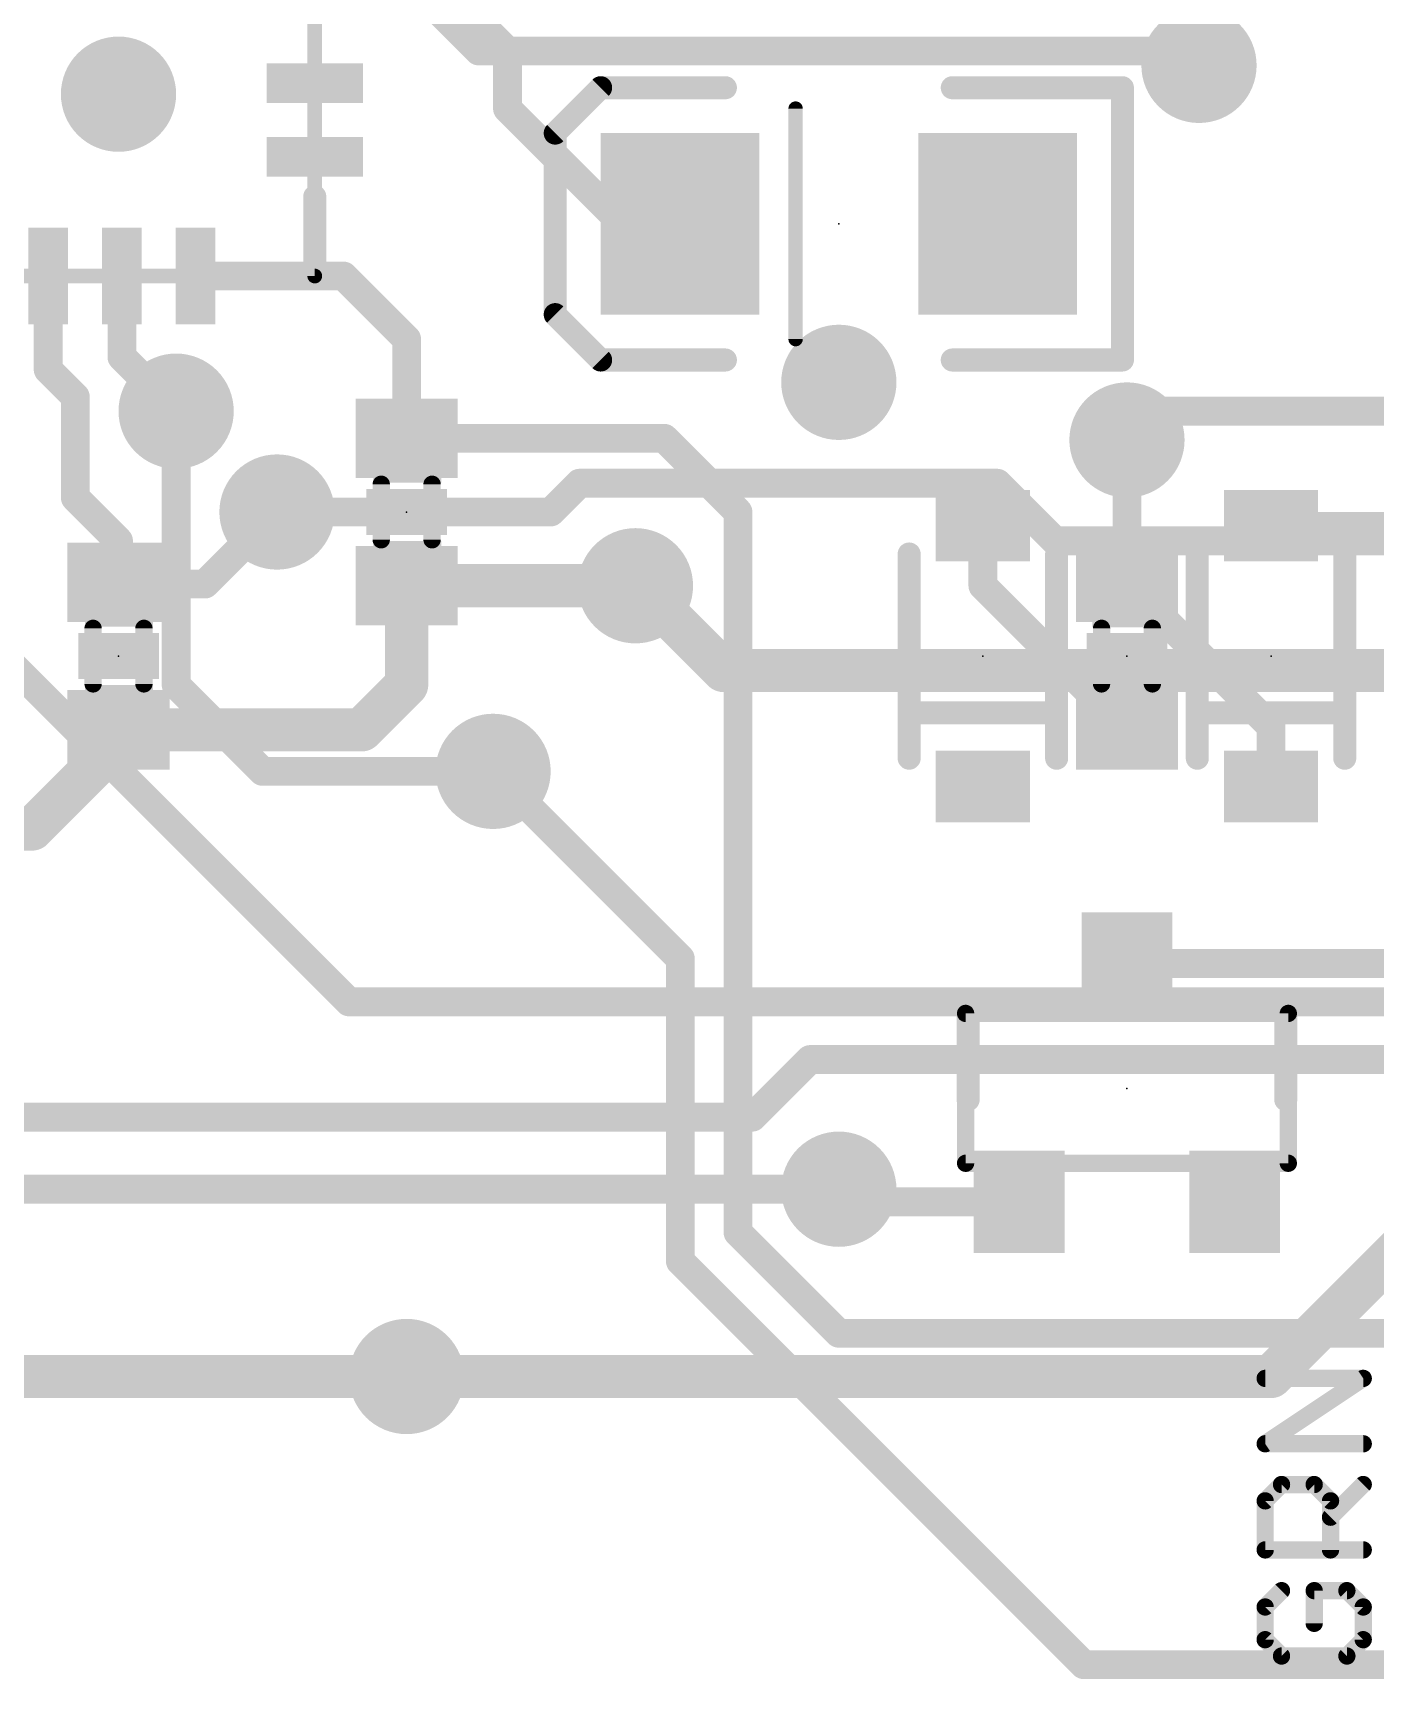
# Model space of a CAD drawing. Extents: x -0.1 to 68.7, y -15.2 to 51.5.
# Drawn here: x 14.49 to 26.32, y 1.14 to 15.65 of the extents above; entities that cross this region are included whole.
import ezdxf

# ---------------------------------------------------------------- set-up
doc = ezdxf.new("R2010")
doc.units = 0
for name, color, linetype in [('1', 12, 'CONTINUOUS'), ('16', 132, 'CONTINUOUS'), ('18', 110, 'CONTINUOUS'), ('21', 41, 'CONTINUOUS'), ('23', 53, 'CONTINUOUS'), ('51', 53, 'CONTINUOUS')]:
    doc.layers.add(name, color=color, linetype=linetype)

# ---------------------------------------------------------------- blocks, each defined once
blk = doc.blocks.new('RECT')
blk.add_solid([(-0.5, -0.5), (0.5, -0.5), (-0.5, 0.5), (0.5, 0.5)])
blk = doc.blocks.new('ROUNDV')
at = {"const_width": 0.5}
blk.add_lwpolyline([(0, -0.25, 1), (0, 0.25, 1), (0, -0.25)], format="xyb", dxfattribs=at)

msp = doc.modelspace()

# ---------------------------------------------------------------- linework, layer by layer
at = {"layer": '1'}
for points, const_width in [([(24.88, 15.482), (24.88, 16.51)], 0.254), ([(18.303, 15.86), (18.669, 15.494)], 0.254), ([(18.669, 15.494), (18.669, 14.986)], 0.254), ([(24.765, 15.367), (24.88, 15.482)], 0.254), ([(18.669, 14.986), (19.685, 13.97)], 0.254), ([(19.685, 13.97), (20.066, 13.97)], 0.254), ([(20.066, 13.97), (20.19, 13.97)], 0.254), ([(14.62, 12.685), (14.62, 13.51)], 0.254), ([(15.27, 12.797), (15.27, 13.51)], 0.254), ([(17.224, 13.51), (15.92, 13.51)], 0.254), ([(17.78, 12.954), (17.224, 13.51)], 0.254), ([(17.78, 12.319), (17.78, 12.954)], 0.254), ([(15.748, 12.319), (15.27, 12.797)], 0.254), ([(14.859, 12.446), (14.62, 12.685)], 0.254), ([(14.859, 11.557), (14.859, 12.446)], 0.254), ([(17.78, 12.08), (17.78, 12.319)], 0.254), ([(20.051, 12.08), (17.78, 12.08)], 0.254), ([(20.066, 12.065), (20.051, 12.08)], 0.254), ([(20.701, 11.43), (20.066, 12.065)], 0.254), ([(24.13, 10.922), (24.13, 12.065)], 0.254), ([(14.859, 11.557), (15.24, 11.176)], 0.254), ([(16.002, 10.795), (16.637, 11.43)], 0.254), ([(20.701, 5.08), (20.701, 11.43)], 0.254), ([(22.86, 11.176), (22.86, 11.31)], 0.254), ([(25.4, 11.31), (25.407, 11.303)], 0.254), ([(25.407, 11.303), (27.813, 11.303)], 0.254), ([(15.24, 11.176), (15.24, 10.795)], 0.254), ([(22.86, 10.78), (22.86, 11.176)], 0.254), ([(24.13, 10.81), (24.13, 10.922)], 0.254), ([(15.24, 10.795), (15.24, 10.81)], 0.254), ([(15.24, 10.795), (15.24, 10.81)], 0.254), ([(15.24, 10.795), (16.002, 10.795)], 0.254), ([(17.78, 10.78), (19.797, 10.78)], 0.381), ([(17.78, 10.795), (17.765, 10.78)], 0.254), ([(17.78, 10.78), (17.78, 10.795)], 0.254), ([(17.78, 10.668), (17.78, 10.78)], 0.254), ([(24.13, 9.51), (22.86, 10.78)], 0.254), ([(24.13, 10.81), (25.4, 9.54)], 0.254), ([(17.78, 9.906), (17.78, 10.668)], 0.381), ([(17.384, 9.51), (17.78, 9.906)], 0.381), ([(14.478, 8.636), (15.24, 9.398)], 0.381), ([(15.24, 9.51), (17.384, 9.51)], 0.381), ([(15.24, 9.398), (15.24, 9.51)], 0.381), ([(25.4, 9.54), (25.4, 9.144)], 0.254), ([(18.923, 8.763), (18.542, 9.144)], 0.254), ([(25.4, 9.144), (25.4, 9.01)], 0.254), ([(20.193, 7.493), (18.923, 8.763)], 0.254), ([(4.191, 8.636), (14.478, 8.636)], 0.381), ([(20.193, 5.969), (20.193, 7.493)], 0.254), ([(24.13, 7.45), (27.008, 7.45)], 0.254), ([(20.193, 4.826), (20.193, 5.969)], 0.254), ([(21.59, 5.461), (21.701, 5.35)], 0.254), ([(21.701, 5.35), (23.18, 5.35)], 0.254), ([(21.59, 4.191), (20.701, 5.08)], 0.254), ([(20.193, 4.826), (23.749, 1.27)], 0.254), ([(21.59, 4.191), (26.67, 4.191)], 0.254), ([(8.128, 3.81), (17.78, 3.81)], 0.381), ([(23.749, 1.27), (24.13, 1.27)], 0.254), ([(24.13, 1.27), (31.75, 1.27)], 0.254)]:
    msp.add_lwpolyline(points, dxfattribs=dict(at, const_width=const_width))
for points, const_width in [([(18.7325, 15.494, 1), (18.6055, 15.494)], 0.127), ([(18.6241, 15.4491, 1), (18.7139, 15.5389)], 0.127), ([(24.8165, 15.482, 1), (24.9435, 15.482)], 0.127), ([(24.9249, 15.4371, 1), (24.8351, 15.5269)], 0.127), ([(24.7201, 15.4119, 1), (24.8099, 15.3221)], 0.127), ([(18.7139, 15.0309, 1), (18.6241, 14.9411)], 0.127), ([(18.6055, 14.986, 1), (18.7325, 14.986)], 0.127), ([(19.685, 14.0335, 1), (19.685, 13.9065)], 0.127), ([(19.6401, 13.9251, 1), (19.7299, 14.0149)], 0.127), ([(20.066, 14.0335, 1), (20.066, 13.9065)], 0.127), ([(20.066, 13.9065, 1), (20.066, 14.0335)], 0.127), ([(20.19, 13.9065, 1), (20.19, 14.0335)], 0.127), ([(14.6835, 13.51, 1), (14.5565, 13.51)], 0.127), ([(15.3335, 13.51, 1), (15.2065, 13.51)], 0.127), ([(15.92, 13.5735, 1), (15.92, 13.4465)], 0.127), ([(17.2689, 13.5549, 1), (17.1791, 13.4651)], 0.127), ([(17.224, 13.4465, 1), (17.224, 13.5735)], 0.127), ([(17.8435, 12.954, 1), (17.7165, 12.954)], 0.127), ([(17.7351, 12.9091, 1), (17.8249, 12.9989)], 0.127), ([(15.3149, 12.8419, 1), (15.2251, 12.7521)], 0.127), ([(14.6649, 12.7299, 1), (14.5751, 12.6401)], 0.127), ([(15.2065, 12.797, 1), (15.3335, 12.797)], 0.127), ([(14.5565, 12.685, 1), (14.6835, 12.685)], 0.127), ([(14.9225, 12.446, 1), (14.7955, 12.446)], 0.127), ([(14.8141, 12.4011, 1), (14.9039, 12.4909)], 0.127), ([(15.7031, 12.2741, 1), (15.7929, 12.3639)], 0.127), ([(17.8435, 12.319, 1), (17.7165, 12.319)], 0.127), ([(17.7165, 12.319, 1), (17.8435, 12.319)], 0.127), ([(17.78, 12.1435, 1), (17.78, 12.0165)], 0.127), ([(20.0959, 12.1249, 1), (20.0061, 12.0351)], 0.127), ([(20.1109, 12.1099, 1), (20.0211, 12.0201)], 0.127), ([(20.051, 12.0165, 1), (20.051, 12.1435)], 0.127), ([(24.1935, 12.065, 1), (24.0665, 12.065)], 0.127), ([(17.7165, 12.08, 1), (17.8435, 12.08)], 0.127), ([(20.0211, 12.0201, 1), (20.1109, 12.1099)], 0.127), ([(14.9039, 11.6019, 1), (14.8141, 11.5121)], 0.127), ([(14.7955, 11.557, 1), (14.9225, 11.557)], 0.127), ([(16.6819, 11.3851, 1), (16.5921, 11.4749)], 0.127), ([(20.7645, 11.43, 1), (20.6375, 11.43)], 0.127), ([(20.6561, 11.3851, 1), (20.7459, 11.4749)], 0.127), ([(22.9235, 11.31, 1), (22.7965, 11.31)], 0.127), ([(25.4449, 11.3549, 1), (25.3551, 11.2651)], 0.127), ([(25.407, 11.3665, 1), (25.407, 11.2395)], 0.127), ([(25.3621, 11.2581, 1), (25.4519, 11.3479)], 0.127), ([(15.3035, 11.176, 1), (15.1765, 11.176)], 0.127), ([(15.1951, 11.1311, 1), (15.2849, 11.2209)], 0.127), ([(22.9235, 11.176, 1), (22.7965, 11.176)], 0.127), ([(22.7965, 11.176, 1), (22.9235, 11.176)], 0.127), ([(24.1935, 10.922, 1), (24.0665, 10.922)], 0.127), ([(15.3035, 10.81, 1), (15.1765, 10.81)], 0.127), ([(15.3035, 10.81, 1), (15.1765, 10.81)], 0.127), ([(15.24, 10.8585, 1), (15.24, 10.7315)], 0.127), ([(15.9571, 10.8399, 1), (16.0469, 10.7501)], 0.127), ([(16.002, 10.7315, 1), (16.002, 10.8585)], 0.127), ([(17.78, 10.8753, 1), (17.78, 10.6848)], 0.1905), ([(17.7201, 10.8249, 1), (17.8099, 10.7351)], 0.127), ([(17.8435, 10.795, 1), (17.7165, 10.795)], 0.127), ([(17.8435, 10.78, 1), (17.7165, 10.78)], 0.127), ([(17.8249, 10.7501, 1), (17.7351, 10.8399)], 0.127), ([(19.797, 10.6848, 1), (19.797, 10.8753)], 0.1905), ([(22.9049, 10.8249, 1), (22.8151, 10.7351)], 0.127), ([(24.0665, 10.922, 1), (24.1935, 10.922)], 0.127), ([(24.1749, 10.8549, 1), (24.0851, 10.7651)], 0.127), ([(15.1765, 10.795, 1), (15.3035, 10.795)], 0.127), ([(15.1765, 10.795, 1), (15.3035, 10.795)], 0.127), ([(15.1765, 10.795, 1), (15.3035, 10.795)], 0.127), ([(17.8753, 10.668, 1), (17.6848, 10.668)], 0.1905), ([(17.7165, 10.78, 1), (17.8435, 10.78)], 0.127), ([(22.7965, 10.78, 1), (22.9235, 10.78)], 0.127), ([(24.0665, 10.81, 1), (24.1935, 10.81)], 0.127), ([(17.7165, 10.668, 1), (17.8435, 10.668)], 0.127), ([(17.8474, 9.8386, 1), (17.7126, 9.9734)], 0.1905), ([(17.6848, 9.906, 1), (17.8753, 9.906)], 0.1905), ([(15.24, 9.6052, 1), (15.24, 9.4147)], 0.1905), ([(15.3353, 9.51, 1), (15.1448, 9.51)], 0.1905), ([(15.3074, 9.3306, 1), (15.1726, 9.4654)], 0.1905), ([(17.3166, 9.5774, 1), (17.4514, 9.4426)], 0.1905), ([(17.384, 9.4147, 1), (17.384, 9.6052)], 0.1905), ([(24.0851, 9.4651, 1), (24.1749, 9.5549)], 0.127), ([(25.4635, 9.54, 1), (25.3365, 9.54)], 0.127), ([(25.3551, 9.4951, 1), (25.4449, 9.5849)], 0.127), ([(15.1448, 9.398, 1), (15.3353, 9.398)], 0.1905), ([(18.5869, 9.1889, 1), (18.4971, 9.0991)], 0.127), ([(25.4635, 9.144, 1), (25.3365, 9.144)], 0.127), ([(25.3365, 9.144, 1), (25.4635, 9.144)], 0.127), ([(25.3365, 9.01, 1), (25.4635, 9.01)], 0.127), ([(18.9679, 8.8079, 1), (18.8781, 8.7181)], 0.127), ([(18.8781, 8.7181, 1), (18.9679, 8.8079)], 0.127), ([(14.4106, 8.7034, 1), (14.5454, 8.5686)], 0.1905), ([(14.478, 8.5408, 1), (14.478, 8.7313)], 0.1905), ([(20.2565, 7.493, 1), (20.1295, 7.493)], 0.127), ([(20.1481, 7.4481, 1), (20.2379, 7.5379)], 0.127), ([(24.13, 7.5135, 1), (24.13, 7.3865)], 0.127), ([(20.2565, 5.969, 1), (20.1295, 5.969)], 0.127), ([(20.1295, 5.969, 1), (20.2565, 5.969)], 0.127), ([(21.6349, 5.5059, 1), (21.5451, 5.4161)], 0.127), ([(21.701, 5.4135, 1), (21.701, 5.2865)], 0.127), ([(21.6561, 5.3051, 1), (21.7459, 5.3949)], 0.127), ([(23.18, 5.2865, 1), (23.18, 5.4135)], 0.127), ([(20.7459, 5.1249, 1), (20.6561, 5.0351)], 0.127), ([(20.6375, 5.08, 1), (20.7645, 5.08)], 0.127), ([(20.2379, 4.8709, 1), (20.1481, 4.7811)], 0.127), ([(20.1295, 4.826, 1), (20.2565, 4.826)], 0.127), ([(21.59, 4.2545, 1), (21.59, 4.1275)], 0.127), ([(21.5451, 4.1461, 1), (21.6349, 4.2359)], 0.127), ([(17.78, 3.7147, 1), (17.78, 3.9053)], 0.1905), ([(23.749, 1.3335, 1), (23.749, 1.2065)], 0.127), ([(23.7041, 1.2251, 1), (23.7939, 1.3149)], 0.127), ([(24.13, 1.3335, 1), (24.13, 1.2065)], 0.127), ([(24.13, 1.2065, 1), (24.13, 1.3335)], 0.127)]:
    msp.add_lwpolyline(points, format="xyb", dxfattribs=dict(at, const_width=const_width))
at = {"layer": '16'}
for points, const_width in [([(17.145, 16.764), (18.415, 15.494)], 0.254), ([(18.415, 15.494), (24.638, 15.494)], 0.254), ([(24.638, 15.494), (24.765, 15.367)], 0.254), ([(15.748, 9.906), (15.748, 12.319)], 0.254), ([(24.13, 12.065), (24.384, 12.319)], 0.254), ([(24.384, 12.319), (30.607, 12.319)], 0.254), ([(19.05, 11.43), (19.304, 11.684)], 0.254), ([(19.304, 11.684), (22.987, 11.684)], 0.254), ([(22.987, 11.684), (23.495, 11.176)], 0.254), ([(16.637, 11.43), (19.05, 11.43)], 0.254), ([(23.495, 11.176), (30.226, 11.176)], 0.254), ([(19.812, 10.795), (20.574, 10.033)], 0.381), ([(19.797, 10.78), (19.812, 10.795)], 0.254), ([(14.732, 9.652), (13.97, 10.414)], 0.254), ([(20.574, 10.033), (29.845, 10.033)], 0.381), ([(16.51, 9.144), (15.748, 9.906)], 0.254), ([(14.732, 9.652), (17.272, 7.112)], 0.254), ([(18.415, 9.144), (16.51, 9.144)], 0.254), ([(18.542, 9.144), (18.415, 9.144)], 0.254), ([(17.272, 7.112), (18.923, 7.112)], 0.254), ([(18.923, 7.112), (22.733, 7.112)], 0.254), ([(22.733, 7.112), (27.813, 7.112)], 0.254), ([(20.828, 6.096), (21.336, 6.604)], 0.254), ([(21.336, 6.604), (28.194, 6.604)], 0.254), ([(11.811, 6.096), (20.828, 6.096)], 0.254), ([(11.557, 5.461), (21.59, 5.461)], 0.254), ([(25.4, 3.81), (26.67, 5.08)], 0.381), ([(17.78, 3.81), (25.4, 3.81)], 0.381)]:
    msp.add_lwpolyline(points, dxfattribs=dict(at, const_width=const_width))
for points, const_width in [([(18.415, 15.5575, 1), (18.415, 15.4305)], 0.127), ([(18.3701, 15.4491, 1), (18.4599, 15.5389)], 0.127), ([(24.6829, 15.5389, 1), (24.5931, 15.4491)], 0.127), ([(24.638, 15.4305, 1), (24.638, 15.5575)], 0.127), ([(24.7201, 15.3221, 1), (24.8099, 15.4119)], 0.127), ([(15.8115, 12.319, 1), (15.6845, 12.319)], 0.127), ([(24.384, 12.3825, 1), (24.384, 12.2555)], 0.127), ([(24.4289, 12.2741, 1), (24.3391, 12.3639)], 0.127), ([(24.0851, 12.1099, 1), (24.1749, 12.0201)], 0.127), ([(19.304, 11.7475, 1), (19.304, 11.6205)], 0.127), ([(19.3489, 11.6391, 1), (19.2591, 11.7289)], 0.127), ([(23.0319, 11.7289, 1), (22.9421, 11.6391)], 0.127), ([(22.987, 11.6205, 1), (22.987, 11.7475)], 0.127), ([(16.637, 11.4935, 1), (16.637, 11.3665)], 0.127), ([(19.0051, 11.4749, 1), (19.0949, 11.3851)], 0.127), ([(19.05, 11.3665, 1), (19.05, 11.4935)], 0.127), ([(23.495, 11.2395, 1), (23.495, 11.1125)], 0.127), ([(23.4501, 11.1311, 1), (23.5399, 11.2209)], 0.127), ([(19.8794, 10.8624, 1), (19.7446, 10.7276)], 0.1905), ([(19.7521, 10.8249, 1), (19.8419, 10.7351)], 0.127), ([(19.8569, 10.7501, 1), (19.7671, 10.8399)], 0.127), ([(20.574, 10.1283, 1), (20.574, 9.9378)], 0.1905), ([(20.5066, 9.9656, 1), (20.6414, 10.1004)], 0.1905), ([(15.7929, 9.9509, 1), (15.7031, 9.8611)], 0.127), ([(15.6845, 9.906, 1), (15.8115, 9.906)], 0.127), ([(14.7769, 9.6969, 1), (14.6871, 9.6071)], 0.127), ([(14.6871, 9.6071, 1), (14.7769, 9.6969)], 0.127), ([(16.51, 9.2075, 1), (16.51, 9.0805)], 0.127), ([(16.4651, 9.0991, 1), (16.5549, 9.1889)], 0.127), ([(18.415, 9.2075, 1), (18.415, 9.0805)], 0.127), ([(18.415, 9.0805, 1), (18.415, 9.2075)], 0.127), ([(18.542, 9.0805, 1), (18.542, 9.2075)], 0.127), ([(17.272, 7.1755, 1), (17.272, 7.0485)], 0.127), ([(17.2271, 7.0671, 1), (17.3169, 7.1569)], 0.127), ([(18.923, 7.1755, 1), (18.923, 7.0485)], 0.127), ([(18.923, 7.0485, 1), (18.923, 7.1755)], 0.127), ([(22.733, 7.1755, 1), (22.733, 7.0485)], 0.127), ([(22.733, 7.0485, 1), (22.733, 7.1755)], 0.127), ([(21.336, 6.6675, 1), (21.336, 6.5405)], 0.127), ([(21.3809, 6.5591, 1), (21.2911, 6.6489)], 0.127), ([(20.7831, 6.1409, 1), (20.8729, 6.0511)], 0.127), ([(20.828, 6.0325, 1), (20.828, 6.1595)], 0.127), ([(21.59, 5.3975, 1), (21.59, 5.5245)], 0.127), ([(17.78, 3.9053, 1), (17.78, 3.7147)], 0.1905), ([(25.3326, 3.8774, 1), (25.4674, 3.7426)], 0.1905), ([(25.4, 3.7147, 1), (25.4, 3.9053)], 0.1905)]:
    msp.add_lwpolyline(points, format="xyb", dxfattribs=dict(at, const_width=const_width))
at = {"layer": '21'}
for points, const_width in [([(19.49, 15.17), (19.09, 14.77)], 0.2032), ([(20.59, 15.17), (19.49, 15.17)], 0.2032), ([(22.59, 15.17), (24.09, 15.17)], 0.2032), ([(24.09, 15.17), (24.09, 12.77)], 0.2032), ([(21.209, 12.954), (21.209, 14.986)], 0.127), ([(19.09, 14.77), (19.09, 13.17)], 0.2032), ([(16.97, 14.21), (16.97, 13.51)], 0.2032), ([(16.97, 13.51), (16.27, 13.51)], 0.2032), ([(19.09, 13.17), (19.49, 12.77)], 0.2032), ([(19.49, 12.77), (20.59, 12.77)], 0.2032), ([(24.09, 12.77), (22.59, 12.77)], 0.2032), ([(22.21, 9.66), (22.21, 11.06)], 0.2032), ([(23.51, 9.66), (23.51, 11.06)], 0.2032), ([(24.75, 9.66), (24.75, 11.06)], 0.2032), ([(26.05, 9.66), (26.05, 11.06)], 0.2032), ([(22.21, 9.26), (22.21, 9.66)], 0.2032), ([(22.21, 9.66), (23.51, 9.66)], 0.2032), ([(23.51, 9.26), (23.51, 9.66)], 0.2032), ([(24.75, 9.26), (24.75, 9.66)], 0.2032), ([(24.75, 9.66), (26.05, 9.66)], 0.2032), ([(26.05, 9.26), (26.05, 9.66)], 0.2032), ([(23.33, 7.05), (22.73, 7.05)], 0.2032), ([(22.73, 7.05), (22.73, 6.25)], 0.2032), ([(24.93, 7.05), (25.53, 7.05)], 0.2032), ([(25.53, 7.05), (25.53, 6.25)], 0.2032), ([(25.3485, 3.2172), (26.2128, 3.7935)], 0.1524), ([(26.2128, 3.7935), (25.3485, 3.7935)], 0.1524), ([(26.2128, 3.2172), (25.3485, 3.2172)], 0.1524), ([(25.3485, 2.7139), (25.4925, 2.8579)], 0.1524), ([(25.4925, 2.8579), (25.7806, 2.8579)], 0.1524), ([(25.7806, 2.8579), (25.9247, 2.7139)], 0.1524), ([(25.9247, 2.5698), (26.2128, 2.8579)], 0.1524), ([(25.3485, 2.2817), (25.3485, 2.7139)], 0.1524), ([(25.9247, 2.7139), (25.9247, 2.2817)], 0.1524), ([(26.2128, 2.2817), (25.3485, 2.2817)], 0.1524), ([(25.4925, 1.9224), (25.3485, 1.7784)], 0.1524), ([(26.0687, 1.9224), (25.7806, 1.9224)], 0.1524), ([(25.7806, 1.9224), (25.7806, 1.6343)], 0.1524), ([(26.2128, 1.7784), (26.0687, 1.9224)], 0.1524), ([(25.3485, 1.7784), (25.3485, 1.4903)], 0.1524), ([(26.2128, 1.4903), (26.2128, 1.7784)], 0.1524), ([(25.3485, 1.4903), (25.4925, 1.3462)], 0.1524), ([(26.0687, 1.3462), (26.2128, 1.4903)], 0.1524), ([(25.4925, 1.3462), (26.0687, 1.3462)], 0.1524)]:
    msp.add_lwpolyline(points, dxfattribs=dict(at, const_width=const_width))
for points, const_width in [([(19.49, 15.2208, 1), (19.49, 15.1192)], 0.1016), ([(19.5259, 15.1341, 1), (19.4541, 15.2059)], 0.1016), ([(20.59, 15.1192, 1), (20.59, 15.2208)], 0.1016), ([(22.59, 15.2208, 1), (22.59, 15.1192)], 0.1016), ([(24.1408, 15.17, 1), (24.0392, 15.17)], 0.1016), ([(24.09, 15.1192, 1), (24.09, 15.2208)], 0.1016), ([(21.2407, 14.986, 1), (21.1773, 14.986)], 0.0635), ([(19.1408, 14.77, 1), (19.0392, 14.77)], 0.1016), ([(19.0541, 14.8059, 1), (19.1259, 14.7341)], 0.1016), ([(17.0208, 14.21, 1), (16.9192, 14.21)], 0.1016), ([(16.27, 13.5608, 1), (16.27, 13.4592)], 0.1016), ([(16.9192, 13.51, 1), (17.0208, 13.51)], 0.1016), ([(16.97, 13.4592, 1), (16.97, 13.5608)], 0.1016), ([(19.1259, 13.2059, 1), (19.0541, 13.1341)], 0.1016), ([(19.0392, 13.17, 1), (19.1408, 13.17)], 0.1016), ([(21.1773, 12.954, 1), (21.2407, 12.954)], 0.0635), ([(19.49, 12.8208, 1), (19.49, 12.7192)], 0.1016), ([(19.4541, 12.7341, 1), (19.5259, 12.8059)], 0.1016), ([(20.59, 12.7192, 1), (20.59, 12.8208)], 0.1016), ([(22.59, 12.8208, 1), (22.59, 12.7192)], 0.1016), ([(24.0392, 12.77, 1), (24.1408, 12.77)], 0.1016), ([(24.09, 12.7192, 1), (24.09, 12.8208)], 0.1016), ([(22.2608, 11.06, 1), (22.1592, 11.06)], 0.1016), ([(23.5608, 11.06, 1), (23.4592, 11.06)], 0.1016), ([(24.8008, 11.06, 1), (24.6992, 11.06)], 0.1016), ([(26.1008, 11.06, 1), (25.9992, 11.06)], 0.1016), ([(22.2608, 9.66, 1), (22.1592, 9.66)], 0.1016), ([(22.21, 9.7108, 1), (22.21, 9.6092)], 0.1016), ([(23.5608, 9.66, 1), (23.4592, 9.66)], 0.1016), ([(23.51, 9.6092, 1), (23.51, 9.7108)], 0.1016), ([(24.8008, 9.66, 1), (24.6992, 9.66)], 0.1016), ([(24.75, 9.7108, 1), (24.75, 9.6092)], 0.1016), ([(26.1008, 9.66, 1), (25.9992, 9.66)], 0.1016), ([(26.05, 9.6092, 1), (26.05, 9.7108)], 0.1016), ([(22.1592, 9.66, 1), (22.2608, 9.66)], 0.1016), ([(23.4592, 9.66, 1), (23.5608, 9.66)], 0.1016), ([(24.6992, 9.66, 1), (24.8008, 9.66)], 0.1016), ([(25.9992, 9.66, 1), (26.1008, 9.66)], 0.1016), ([(22.1592, 9.26, 1), (22.2608, 9.26)], 0.1016), ([(23.4592, 9.26, 1), (23.5608, 9.26)], 0.1016), ([(24.6992, 9.26, 1), (24.8008, 9.26)], 0.1016), ([(25.9992, 9.26, 1), (26.1008, 9.26)], 0.1016), ([(22.73, 7.1008, 1), (22.73, 6.9992)], 0.1016), ([(22.7808, 7.05, 1), (22.6792, 7.05)], 0.1016), ([(23.33, 6.9992, 1), (23.33, 7.1008)], 0.1016), ([(24.93, 7.1008, 1), (24.93, 6.9992)], 0.1016), ([(25.5808, 7.05, 1), (25.4792, 7.05)], 0.1016), ([(25.53, 6.9992, 1), (25.53, 7.1008)], 0.1016), ([(22.6792, 6.25, 1), (22.7808, 6.25)], 0.1016), ([(25.4792, 6.25, 1), (25.5808, 6.25)], 0.1016), ([(25.3485, 3.8316, 1), (25.3485, 3.7554)], 0.0762), ([(26.2339, 3.7618, 1), (26.1917, 3.8252)], 0.0762), ([(26.2128, 3.7554, 1), (26.2128, 3.8316)], 0.0762), ([(25.3273, 3.2489, 1), (25.3696, 3.1855)], 0.0762), ([(25.3485, 3.2553, 1), (25.3485, 3.1791)], 0.0762), ([(26.2128, 3.1791, 1), (26.2128, 3.2553)], 0.0762), ([(25.4925, 2.896, 1), (25.4925, 2.8198)], 0.0762), ([(25.5195, 2.831, 1), (25.4656, 2.8849)], 0.0762), ([(25.8076, 2.8849, 1), (25.7537, 2.831)], 0.0762), ([(25.7806, 2.8198, 1), (25.7806, 2.896)], 0.0762), ([(26.2397, 2.831, 1), (26.1859, 2.8849)], 0.0762), ([(25.3215, 2.7408, 1), (25.3754, 2.6869)], 0.0762), ([(25.3866, 2.7139, 1), (25.3104, 2.7139)], 0.0762), ([(25.9628, 2.7139, 1), (25.8866, 2.7139)], 0.0762), ([(25.8977, 2.6869, 1), (25.9516, 2.7408)], 0.0762), ([(25.8977, 2.5968, 1), (25.9516, 2.5429)], 0.0762), ([(25.3485, 2.3198, 1), (25.3485, 2.2436)], 0.0762), ([(26.2128, 2.2436, 1), (26.2128, 2.3198)], 0.0762), ([(25.3104, 2.2817, 1), (25.3866, 2.2817)], 0.0762), ([(25.8866, 2.2817, 1), (25.9628, 2.2817)], 0.0762), ([(25.5195, 1.8955, 1), (25.4656, 1.9494)], 0.0762), ([(25.7806, 1.9605, 1), (25.7806, 1.8843)], 0.0762), ([(25.8187, 1.9224, 1), (25.7425, 1.9224)], 0.0762), ([(26.0957, 1.9494, 1), (26.0418, 1.8955)], 0.0762), ([(26.0687, 1.8843, 1), (26.0687, 1.9605)], 0.0762), ([(25.3215, 1.8053, 1), (25.3754, 1.7514)], 0.0762), ([(25.3866, 1.7784, 1), (25.3104, 1.7784)], 0.0762), ([(26.2509, 1.7784, 1), (26.1747, 1.7784)], 0.0762), ([(26.1859, 1.7514, 1), (26.2397, 1.8053)], 0.0762), ([(25.7425, 1.6343, 1), (25.8187, 1.6343)], 0.0762), ([(25.3754, 1.5172, 1), (25.3215, 1.4633)], 0.0762), ([(25.3104, 1.4903, 1), (25.3866, 1.4903)], 0.0762), ([(26.1747, 1.4903, 1), (26.2509, 1.4903)], 0.0762), ([(26.2397, 1.4633, 1), (26.1859, 1.5172)], 0.0762), ([(25.4925, 1.3843, 1), (25.4925, 1.3081)], 0.0762), ([(25.4656, 1.3193, 1), (25.5195, 1.3731)], 0.0762), ([(26.0418, 1.3731, 1), (26.0957, 1.3193)], 0.0762), ([(26.0687, 1.3081, 1), (26.0687, 1.3843)], 0.0762)]:
    msp.add_lwpolyline(points, format="xyb", dxfattribs=dict(at, const_width=const_width))
at = {"layer": '23'}
for p in [(21.59, 13.97), (17.78, 11.43), (15.24, 10.16), (22.86, 10.16), (24.13, 10.16), (25.4, 10.16), (24.13, 6.35)]:
    msp.add_point(p, dxfattribs=at)
at = {"layer": '51'}
for points, const_width in [([(16.97, 13.51), (16.97, 19.51)], 0.13), ([(10.97, 13.51), (16.97, 13.51)], 0.13), ([(17.556, 11.185), (17.556, 11.675)], 0.1524), ([(18.004, 11.675), (18.004, 11.185)], 0.1524), ([(15.016, 9.915), (15.016, 10.405)], 0.1524), ([(15.464, 10.405), (15.464, 9.915)], 0.1524), ([(23.906, 9.915), (23.906, 10.405)], 0.1524), ([(24.354, 10.405), (24.354, 9.915)], 0.1524), ([(22.7076, 5.6896), (22.7076, 7.0104)], 0.1524), ([(22.7076, 7.0104), (25.5524, 7.0104)], 0.1524), ([(25.5524, 7.0104), (25.5524, 5.6896)], 0.1524), ([(25.5524, 5.6896), (22.7076, 5.6896)], 0.1524)]:
    msp.add_lwpolyline(points, dxfattribs=dict(at, const_width=const_width))
for points, const_width in [([(16.9375, 13.51, 1), (17.0025, 13.51)], 0.065), ([(16.97, 13.4775, 1), (16.97, 13.5425)], 0.065), ([(17.5941, 11.675, 1), (17.5179, 11.675)], 0.0762), ([(18.0421, 11.675, 1), (17.9659, 11.675)], 0.0762), ([(17.5179, 11.185, 1), (17.5941, 11.185)], 0.0762), ([(17.9659, 11.185, 1), (18.0421, 11.185)], 0.0762), ([(15.0541, 10.405, 1), (14.9779, 10.405)], 0.0762), ([(15.5021, 10.405, 1), (15.4259, 10.405)], 0.0762), ([(23.9441, 10.405, 1), (23.8679, 10.405)], 0.0762), ([(24.3921, 10.405, 1), (24.3159, 10.405)], 0.0762), ([(14.9779, 9.915, 1), (15.0541, 9.915)], 0.0762), ([(15.4259, 9.915, 1), (15.5021, 9.915)], 0.0762), ([(23.8679, 9.915, 1), (23.9441, 9.915)], 0.0762), ([(24.3159, 9.915, 1), (24.3921, 9.915)], 0.0762), ([(22.7457, 7.0104, 1), (22.6695, 7.0104)], 0.0762), ([(22.7076, 7.0485, 1), (22.7076, 6.9723)], 0.0762), ([(25.5905, 7.0104, 1), (25.5143, 7.0104)], 0.0762), ([(25.5524, 6.9723, 1), (25.5524, 7.0485)], 0.0762), ([(22.7076, 5.7277, 1), (22.7076, 5.6515)], 0.0762), ([(22.6695, 5.6896, 1), (22.7457, 5.6896)], 0.0762), ([(25.5143, 5.6896, 1), (25.5905, 5.6896)], 0.0762), ([(25.5524, 5.6515, 1), (25.5524, 5.7277)], 0.0762)]:
    msp.add_lwpolyline(points, format="xyb", dxfattribs=dict(at, const_width=const_width))

# ---------------------------------------------------------------- block references
at = {"layer": '1'}
for p, xscale, yscale in [((16.97, 15.21), 0.85, 0.35), ((16.97, 14.56), 0.85, 0.35), ((14.62, 13.51), 0.35, 0.85), ((15.27, 13.51), 0.35, 0.85), ((15.92, 13.51), 0.35, 0.85), ((24.13, 7.45), 0.8, 0.9), ((23.18, 5.35), 0.8, 0.9), ((25.08, 5.35), 0.8, 0.9)]:
    msp.add_blockref('RECT', p, dxfattribs=dict(at, xscale=xscale, yscale=yscale))
for p, xscale, yscale, rotation in [((20.19, 13.97), 1.6, 1.4, 270), ((22.99, 13.97), 1.6, 1.4, 270), ((17.78, 12.08), 0.7, 0.9, 90), ((22.86, 11.31), 0.63, 0.83, 90), ((25.4, 11.31), 0.63, 0.83, 90), ((15.24, 10.81), 0.7, 0.9, 90), ((17.78, 10.78), 0.7, 0.9, 90), ((24.13, 10.81), 0.7, 0.9, 270), ((15.24, 9.51), 0.7, 0.9, 90), ((24.13, 9.51), 0.7, 0.9, 270), ((22.86, 9.01), 0.63, 0.83, 90), ((25.4, 9.01), 0.63, 0.83, 90)]:
    msp.add_blockref('RECT', p, dxfattribs=dict(at, xscale=xscale, yscale=yscale, rotation=rotation))
at = {"layer": '18', "xscale": 1.016, "yscale": 1.016}
for p in [(24.765, 15.367), (24.765, 15.367), (15.24, 15.113), (15.24, 15.113), (21.59, 12.573), (21.59, 12.573), (15.748, 12.319), (15.748, 12.319), (24.13, 12.065), (24.13, 12.065), (16.637, 11.43), (16.637, 11.43), (19.797, 10.78), (19.797, 10.78), (18.542, 9.144), (18.542, 9.144), (21.59, 5.461), (21.59, 5.461), (17.78, 3.81), (17.78, 3.81)]:
    msp.add_blockref('ROUNDV', p, dxfattribs=at)
at = {"layer": '21', "xscale": 0.4064, "yscale": 0.7112}
for p, rotation in [((17.78, 11.43), 90), ((15.24, 10.16), 90), ((24.13, 10.16), 270)]:
    msp.add_blockref('RECT', p, dxfattribs=dict(at, rotation=rotation))
at = {"layer": '51', "xscale": 0.3, "yscale": 0.5999}
for p, rotation in [((17.7849, 11.8388), 90), ((17.7849, 11.026), 90), ((15.2449, 10.5688), 90), ((24.1252, 10.564), 270), ((15.2449, 9.756), 90), ((24.1252, 9.7512), 270)]:
    msp.add_blockref('RECT', p, dxfattribs=dict(at, rotation=rotation))

doc.saveas('drawing.dxf')
